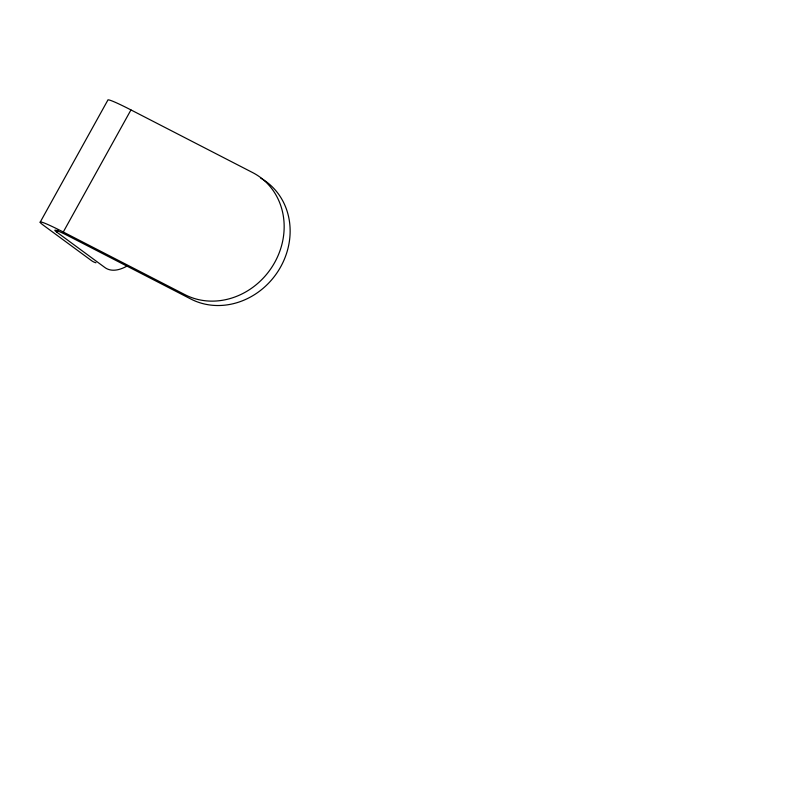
<?xml version="1.0" encoding="UTF-8"?>
<svg xmlns="http://www.w3.org/2000/svg" width="803" height="803" viewBox="0 0 803 803"><rect width="100%" height="100%" fill="white"/><g stroke="black" fill="none" stroke-linecap="round" stroke-linejoin="round"><path stroke-width="1.2" d="M40.15 222.26L107.823 100.174A44.587 2.8 29 0 1 130.959 109.921L252.664 172.595A69.931 62.734 -53.7 0 1 274.726 262.43A69.931 62.734 -53.7 0 1 184.981 294.681L63.276 232.017A44.587 2.8 29 0 0 43.513 225.332L91.472 260.614A69.931 30.594 -62.8 0 0 95.979 262.782M127.376 265.863A69.931 30.594 -62.8 0 1 104.892 267.519L56.923 232.238L58.127 230.059M63.276 232.017L130.959 109.921M260.794 178.166A69.931 62.734 -53.7 0 1 280.026 268.011A69.931 62.734 -53.7 0 1 190.953 299.077L69.249 236.403A27.804 1.747 29 0 0 56.923 232.238"/></g></svg>
